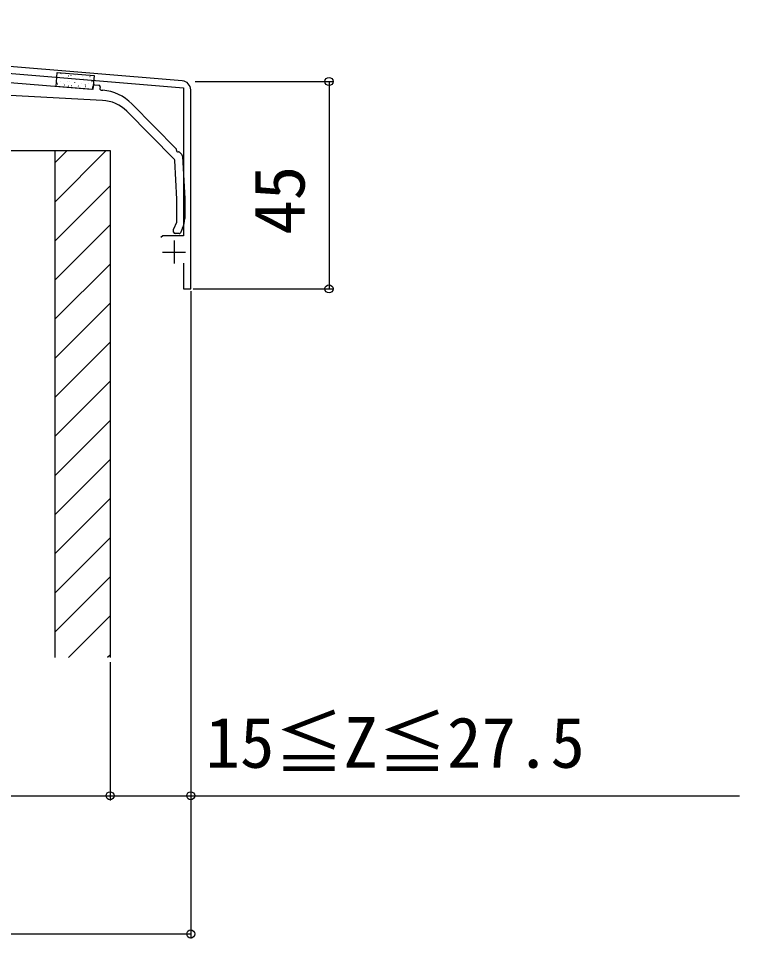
# Model space of a CAD drawing. Units: millimetres, scale not verified. Extents: x -875 to 875, y -1299 to 1292.
# Drawn here: x -85.3 to 71.2, y 740.4 to 940.1 of the extents above; entities that cross this region are included whole.
import ezdxf
from ezdxf.enums import TextEntityAlignment as Align

# ---------------------------------------------------------------- set-up
doc = ezdxf.new("R2010")
doc.units = ezdxf.units.MM
doc.header["$LTSCALE"] = 8
for name, color, linetype in [('0-3_YKK_11', 7, 'Continuous'), ('0-6_YKK_13', 4, 'Continuous'), ('0-8_YKK_D', 6, 'Continuous'), ('0-A_YSS_K', 3, 'Continuous')]:
    doc.layers.add(name, color=color, linetype=linetype)
doc.styles.add('ＭＳ ゴシック', font='')
doc.styles.get('ＭＳ ゴシック').set_extended_font_data('MS Gothic')

msp = doc.modelspace()

# ---------------------------------------------------------------- linework, layer by layer
at = {"layer": '0-3_YKK_11'}
for p, q in [((-49.732, 926.58), (-212.252, 940.123)), ((-51.498, 891.927), (-51.498, 886.927)), ((-53.998, 889.427), (-48.998, 889.427))]:
    msp.add_line(p, q, dxfattribs=at)
for points in [[(-212.376, 938.628), (-148.354, 933.293), (-148.162, 933.397), (-147.614, 933.352), (-147.441, 933.217), (-49.498, 925.055), (-49.498, 892.927), (-53.914, 892.927), (-54.397, 892.556)], [(-49.498, 887.027), (-49.498, 881.427), (-47.898, 881.427), (-47.898, 924.586)]]:
    msp.add_lwpolyline(points, dxfattribs=at)
msp.add_arc((-49.898, 924.586), 2, 360, 85.23635, dxfattribs=at)
at = {"layer": '0-6_YKK_13'}
for p, q in [((-113.573, 928.4), (-69.427, 924.735)), ((-76.716, 927.335), (-76.691, 927.333)), ((-76.221, 928.247), (-76.177, 928.271)), ((-75.949, 927.961), (-75.924, 927.959)), ((-75.811, 927.315), (-75.806, 927.316)), ((-75.202, 927.209), (-75.177, 927.207)), ((-74.435, 927.835), (-74.41, 927.833)), ((-74.38, 927.692), (-74.375, 927.693)), ((-73.858, 927.68), (-73.815, 927.704)), ((-73.687, 927.083), (-73.662, 927.081)), ((-72.92, 927.71), (-72.895, 927.708)), ((-72.59, 926.779), (-72.585, 926.78)), ((-72.172, 926.958), (-72.147, 926.956)), ((-71.405, 927.584), (-71.38, 927.582)), ((-71.159, 927.156), (-71.154, 927.157)), ((-70.657, 926.832), (-70.632, 926.83)), ((-69.89, 927.458), (-69.865, 927.456)), ((-69.752, 927.526), (-69.747, 927.528)), ((-69.142, 926.706), (-69.117, 926.704)), ((-67.045, 922.339), (-110.382, 924.61)), ((-77.029, 925.61), (-77.024, 925.611)), ((-76.848, 926.04), (-76.804, 926.064)), ((-76.84, 925.845), (-76.815, 925.843)), ((-76.073, 926.471), (-76.048, 926.469)), ((-75.597, 925.987), (-75.593, 925.988)), ((-75.325, 925.719), (-75.3, 925.717)), ((-74.558, 926.346), (-74.533, 926.343)), ((-74.485, 925.473), (-74.442, 925.497)), ((-74.19, 926.357), (-74.186, 926.358)), ((-73.81, 925.594), (-73.785, 925.592)), ((-73.072, 926.249), (-73.028, 926.273)), ((-73.043, 926.22), (-73.019, 926.218)), ((-72.376, 925.45), (-72.371, 925.452)), ((-72.296, 925.468), (-72.271, 925.466)), ((-71.529, 926.094), (-71.504, 926.092)), ((-70.969, 925.821), (-70.964, 925.822)), ((-70.781, 925.342), (-70.756, 925.34)), ((-70.709, 925.682), (-70.665, 925.706)), ((-70.014, 925.968), (-69.989, 925.966)), ((-69.369, 926.242), (-69.364, 926.244)), ((-69.296, 926.457), (-69.252, 926.481)), ((-69.266, 925.216), (-69.241, 925.214)), ((-69.155, 924.914), (-69.15, 924.915)), ((-69.103, 925.01), (-69.07, 925.408)), ((-68.746, 925.682), (-67.849, 925.608)), ((-67.575, 925.284), (-67.608, 924.886)), ((-67.334, 924.562), (-66.991, 924.533)), ((-60.696, 921.587), (-51.005, 911.753)), ((-51.425, 909.473), (-61.766, 919.965)), ((-50.361, 911.1), (-49.831, 910.562)), ((-50.898, 900.889), (-51.34, 909.278)), ((-49.688, 910.237), (-49.198, 900.934)), ((-50.898, 895.994), (-50.898, 900.874)), ((-49.198, 900.918), (-49.198, 896.68)), ((-51.57, 894.487), (-50.926, 895.868)), ((-51.598, 893.727), (-51.598, 894.36)), ((-50.389, 893.427), (-51.298, 893.427)), ((-49.666, 894.567), (-50.117, 893.6))]:
    msp.add_line(p, q, dxfattribs=at)
msp.add_lwpolyline([(-76.852, 928.365), (-68.879, 927.703), (-69.128, 924.714), (-77.1, 925.375)], close=True, dxfattribs=at)
for centre, radius, start, end in [((-69.402, 925.034), 0.3, 265.2551, 355.2551), ((-68.771, 925.383), 0.3, 85.2551, 175.2551), ((-67.874, 925.309), 0.3, 355.2551, 85.2551), ((-67.309, 924.861), 0.3, 175.2551, 265.2551), ((-67.819, 914.568), 10, 44.58179, 85.2551), ((-67.464, 914.35), 8, 44.58179, 87), ((-51.147, 911.613), 0.2, 338.15997, 44.58179), ((-50.683, 911.427), 0.3, 158.15997, 291.00361), ((-50.504, 910.96), 0.2, 44.58179, 111.00361), ((-51.639, 909.263), 0.3, 3.01264, 44.58179), ((-50.187, 910.211), 0.5, 3.01264, 44.58179), ((-51.198, 900.874), 0.3, 0, 3.01264), ((-49.498, 900.918), 0.3, 0, 3.01264), ((-54.198, 896.68), 5, 335, 0), ((-51.198, 895.994), 0.3, 335, 0), ((-51.298, 894.36), 0.3, 155, 180), ((-51.298, 893.727), 0.3, 180, 270), ((-50.389, 893.727), 0.3, 270, 335)]:
    msp.add_arc(centre, radius, start, end, dxfattribs=at)
at = {"layer": '0-8_YKK_D'}
for p, q in [((-46.923, 926.427), (-16.898, 926.427)), ((-17.898, 926.427), (-17.898, 881.427)), ((-47.898, 880.927), (-47.898, 770.427)), ((-47.898, 880.927), (-47.898, 740.427)), ((-47.398, 881.427), (-16.898, 881.427)), ((-65.398, 800.427), (-65.398, 770.427)), ((-65.398, 800.427), (-65.398, 770.427)), ((-230.398, 771.427), (-65.398, 771.427)), ((-247.898, 741.427), (-47.898, 741.427))]:
    msp.add_line(p, q, dxfattribs=at)
msp.add_lwpolyline([(-65.398, 771.427), (-47.898, 771.427), (71.165, 771.427)], dxfattribs=at)
for centre in [(-17.898, 926.427), (-17.898, 881.427), (-65.398, 771.427), (-65.398, 771.427), (-47.898, 771.427), (-47.898, 741.427)]:
    msp.add_circle(centre, 0.875, dxfattribs=at)
at = {"layer": '0-A_YSS_K'}
for p, q in [((-77.398, 911.427), (-77.398, 801.427)), ((-66.245, 911.427), (-77.398, 900.274)), ((-74.73, 911.427), (-77.398, 908.759)), ((-65.398, 903.788), (-77.398, 891.788)), ((-65.398, 895.303), (-77.398, 883.303)), ((-65.398, 886.818), (-77.398, 874.818)), ((-65.398, 878.332), (-77.398, 866.332)), ((-65.398, 869.847), (-77.398, 857.847)), ((-65.398, 861.362), (-77.398, 849.362)), ((-65.398, 852.877), (-77.398, 840.877)), ((-65.398, 844.391), (-77.398, 832.391)), ((-65.398, 835.906), (-77.398, 823.906)), ((-65.398, 827.421), (-77.398, 815.421)), ((-65.398, 818.935), (-77.398, 806.935)), ((-65.398, 810.45), (-74.421, 801.427)), ((-65.398, 801.965), (-65.936, 801.427))]:
    msp.add_line(p, q, dxfattribs=at)
for points in [[(-95.398, 911.427), (-77.398, 911.427), (-77.398, 801.427)], [(-77.398, 911.427), (-65.398, 911.427), (-65.398, 801.427)]]:
    msp.add_lwpolyline(points, dxfattribs=at)

# ---------------------------------------------------------------- texts
at = {"layer": '0-8_YKK_D', "style": 'ＭＳ ゴシック'}
msp.add_text('45', height=11, rotation=90, dxfattribs=at).set_placement((-19.898, 893.188), align=Align.BOTTOM_LEFT)
msp.add_text('15≦Z≦27.5', height=11, dxfattribs=at).set_placement((-44.699, 774.194), align=Align.BOTTOM_LEFT)

doc.saveas('drawing.dxf')
